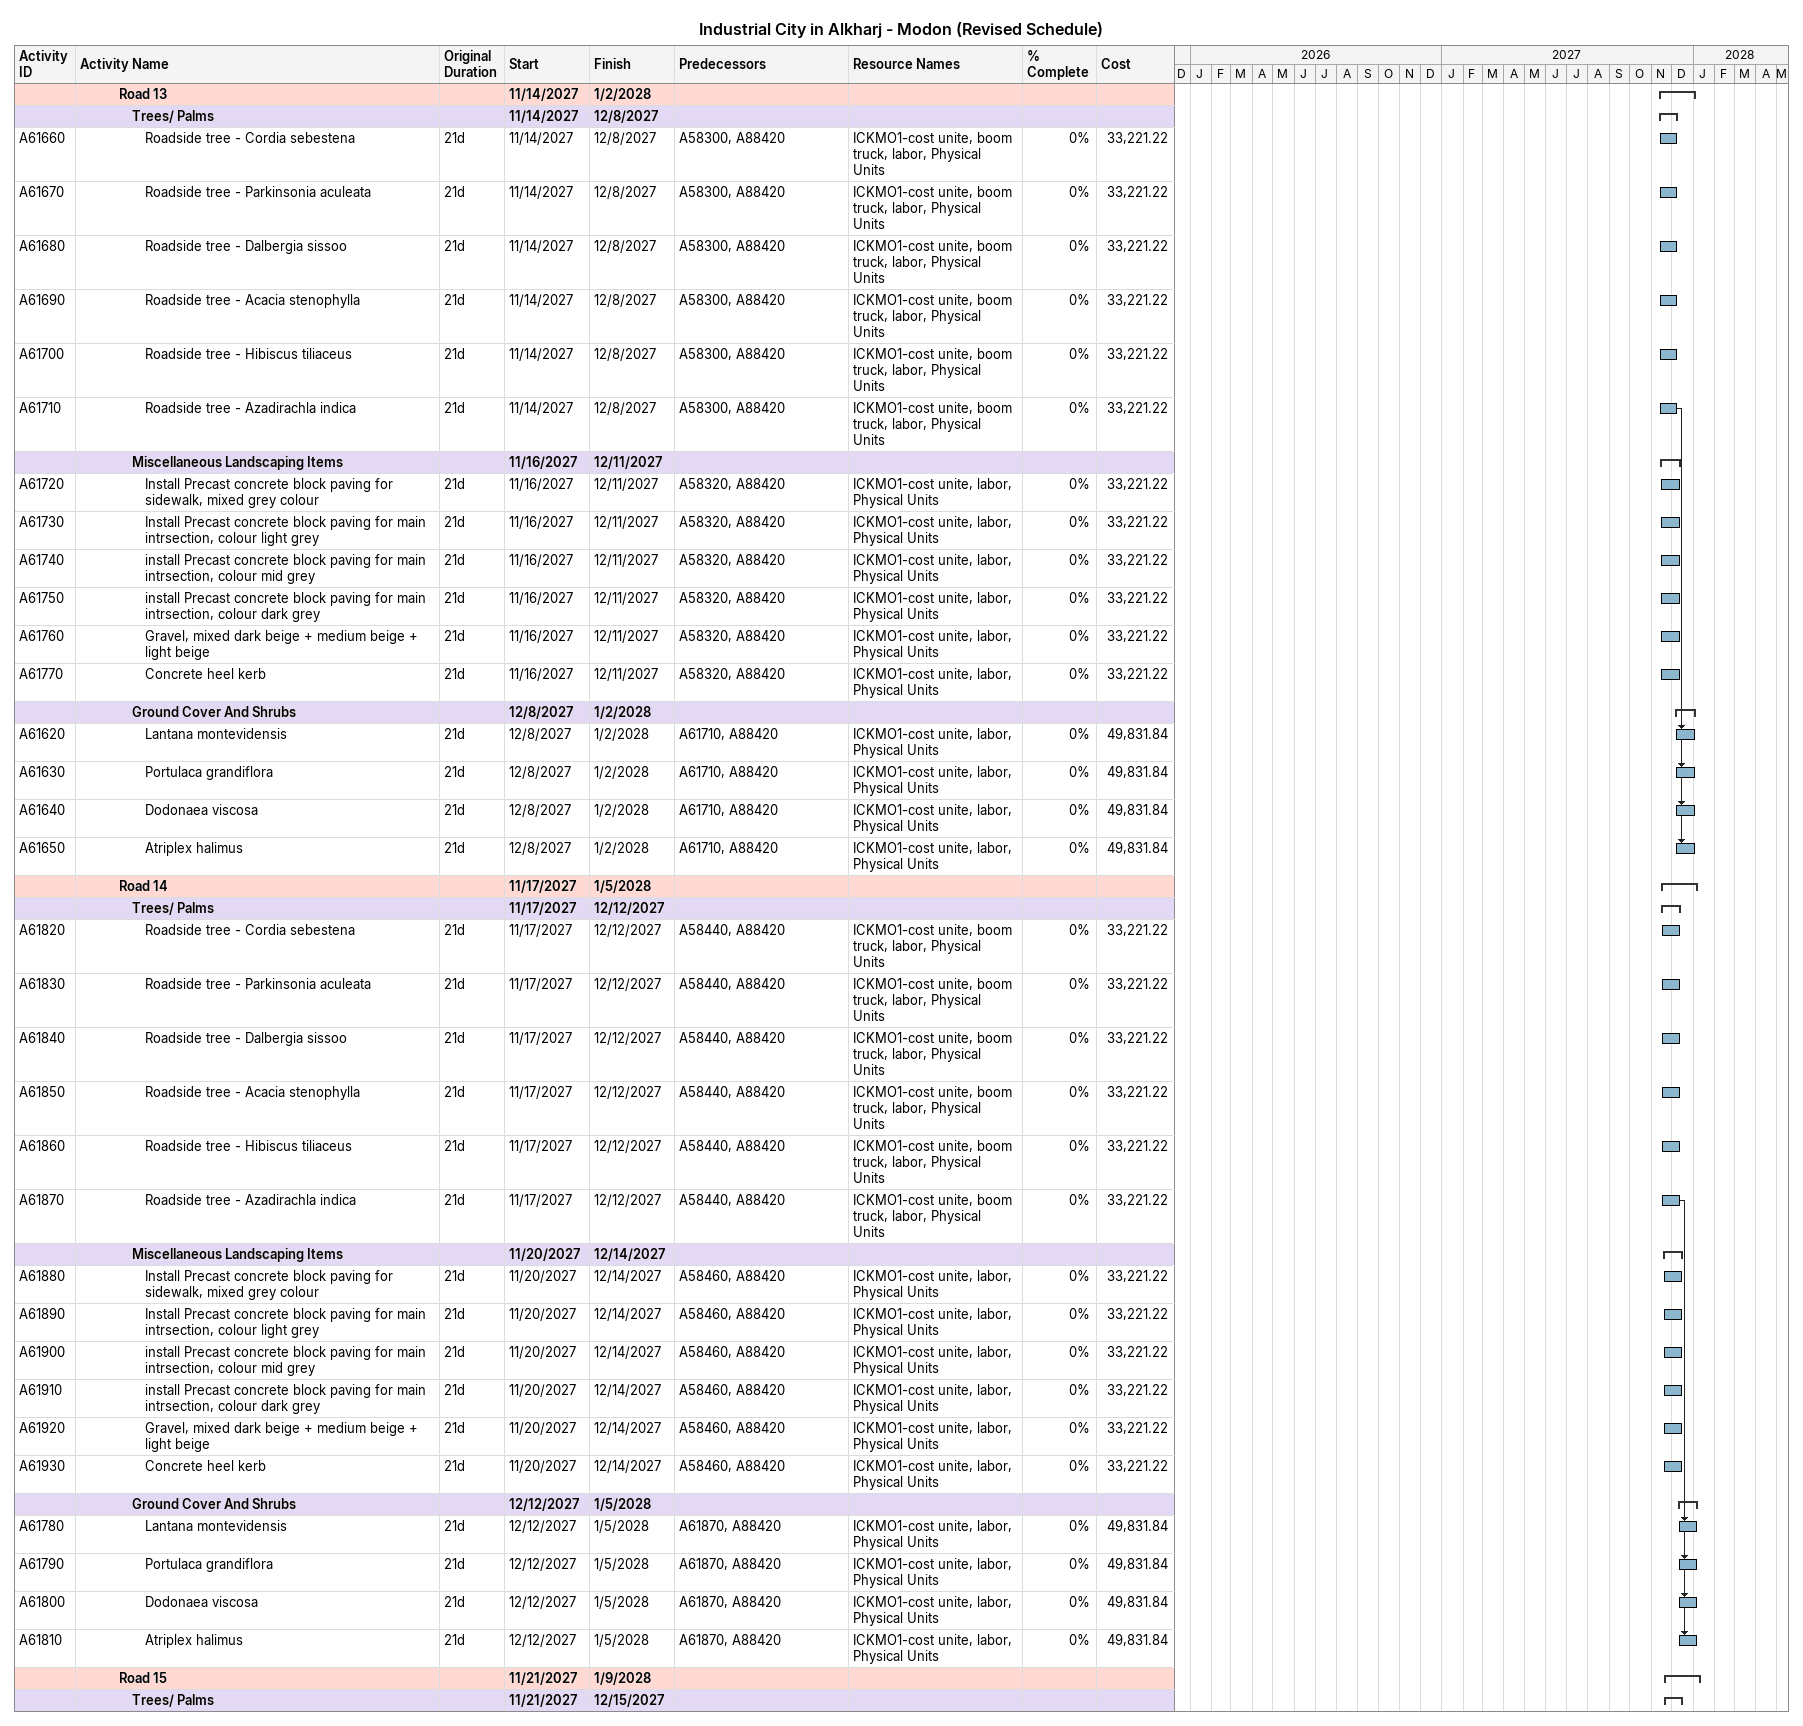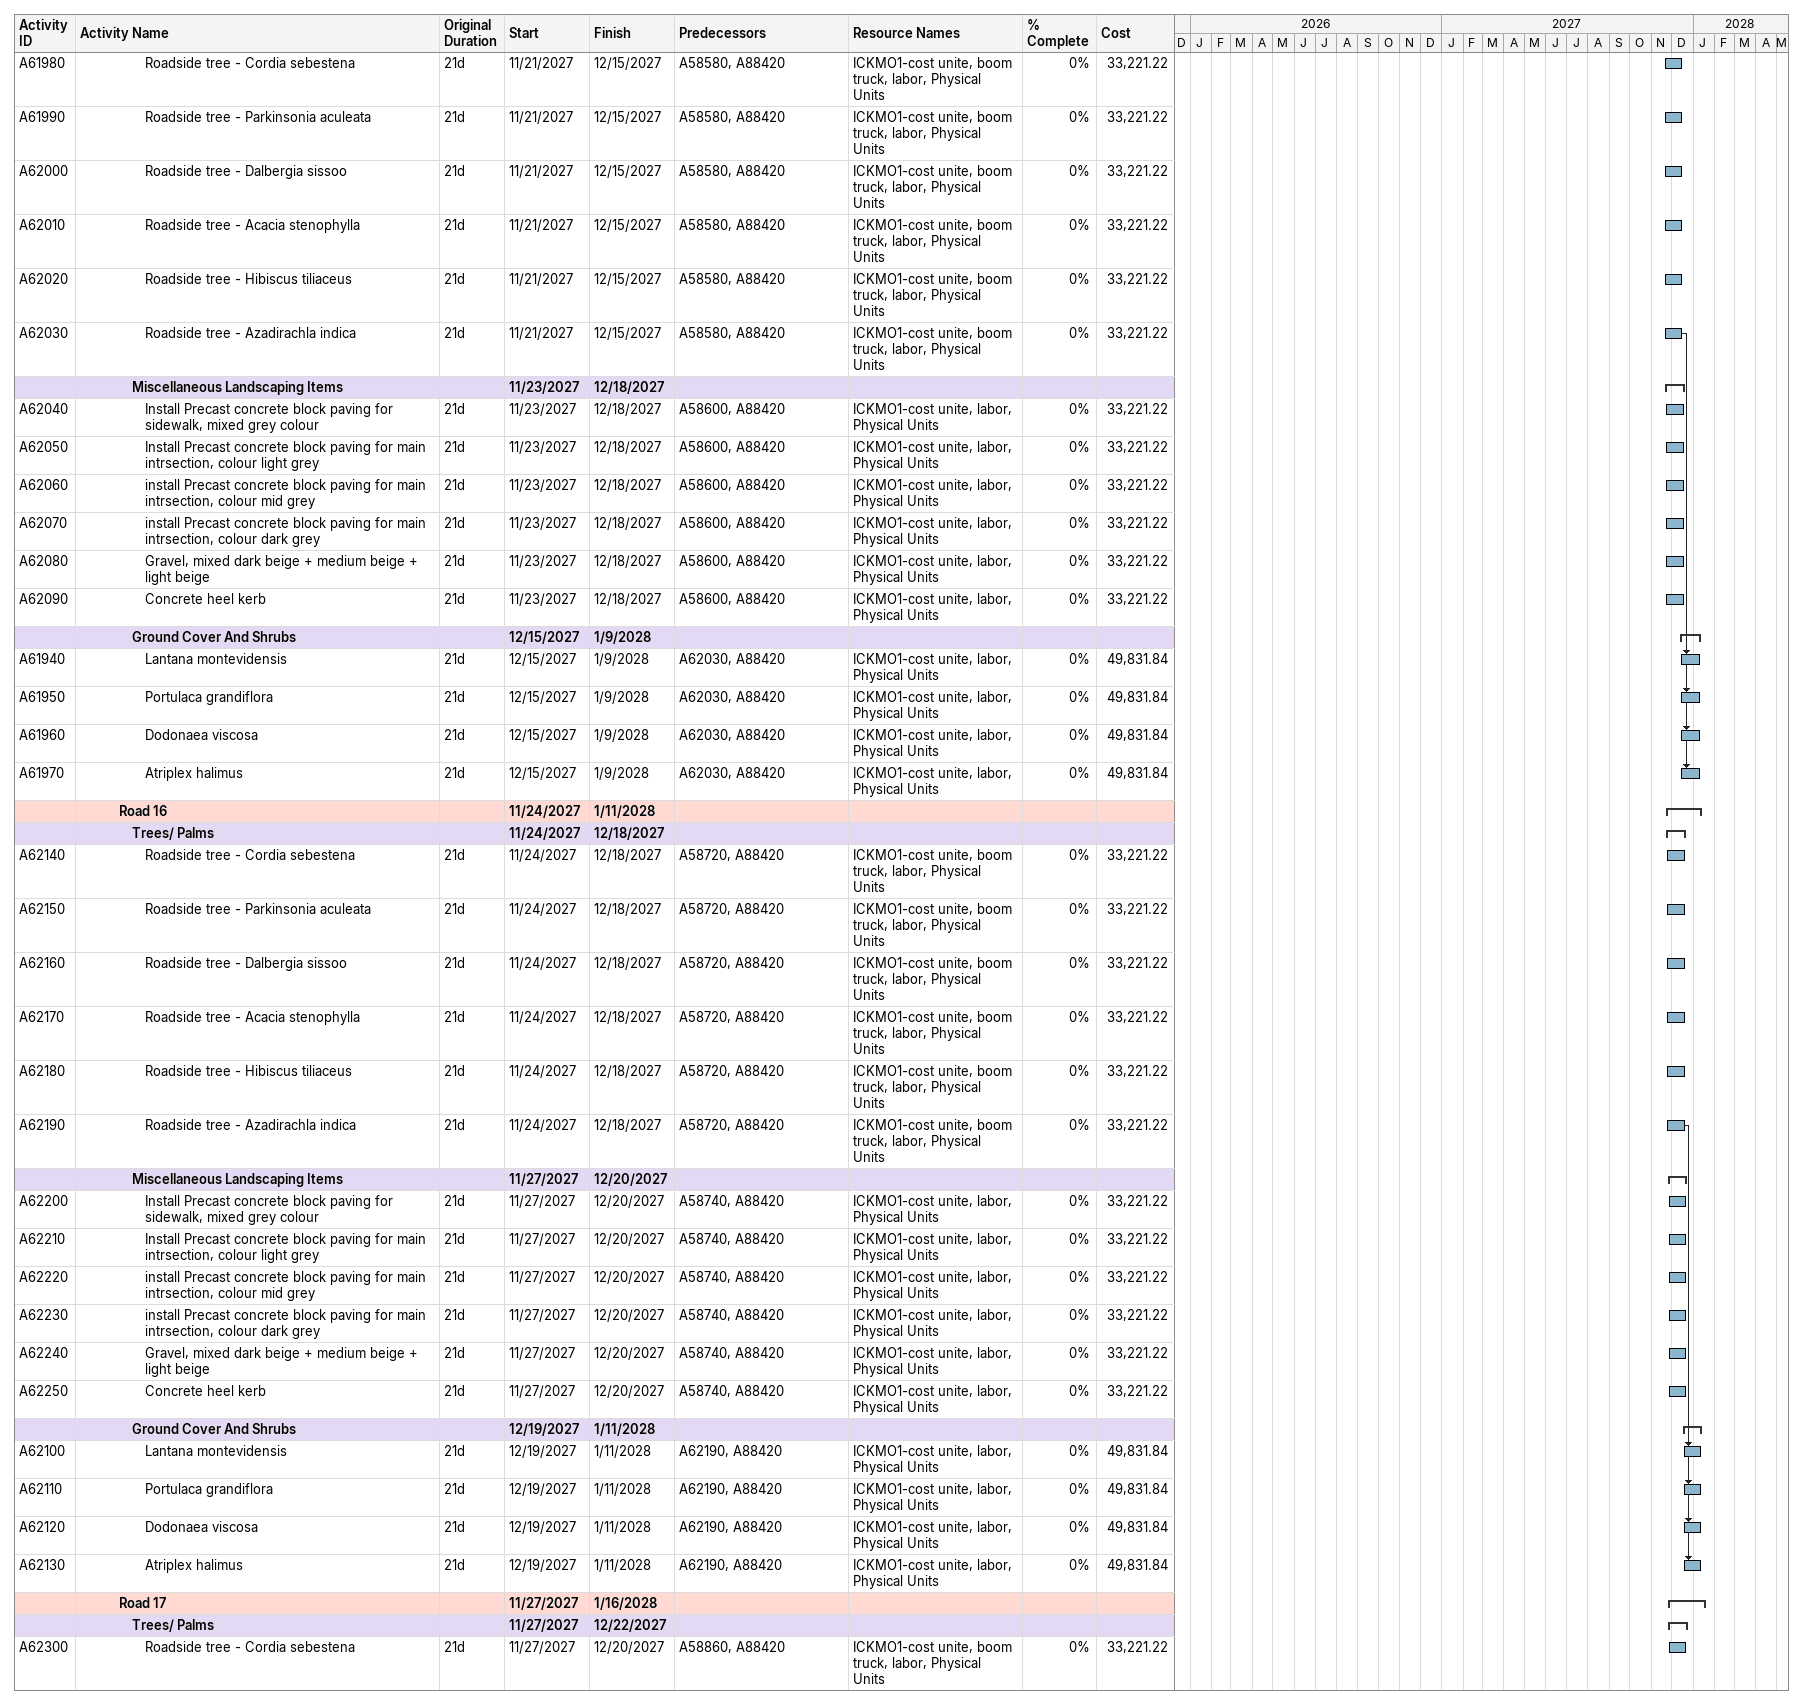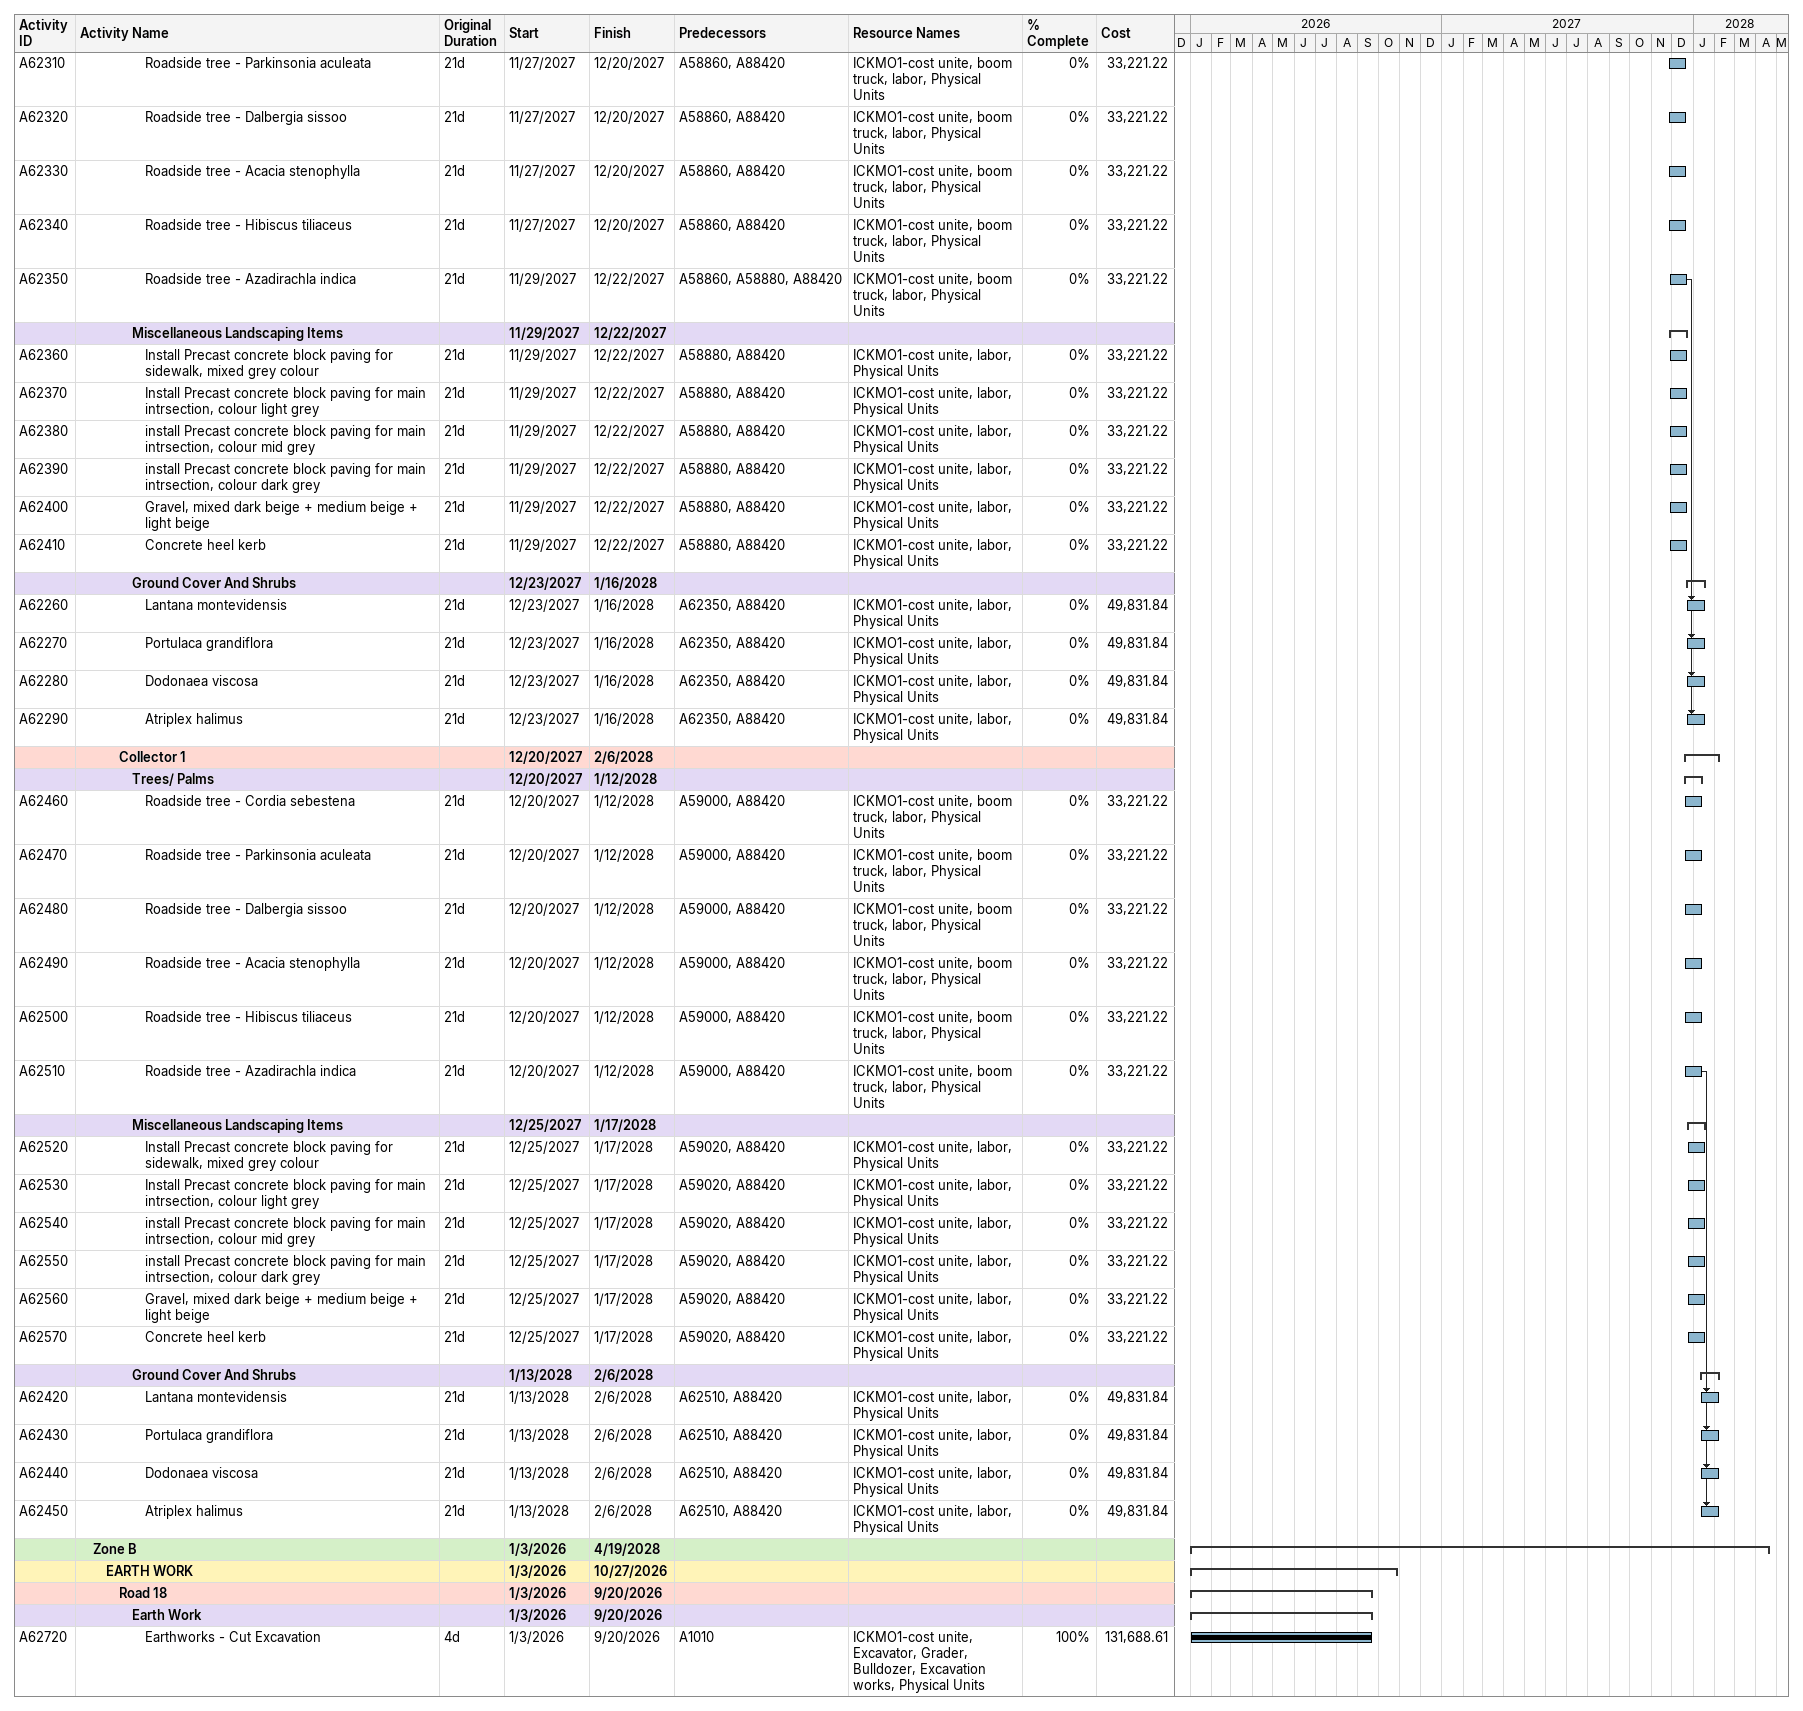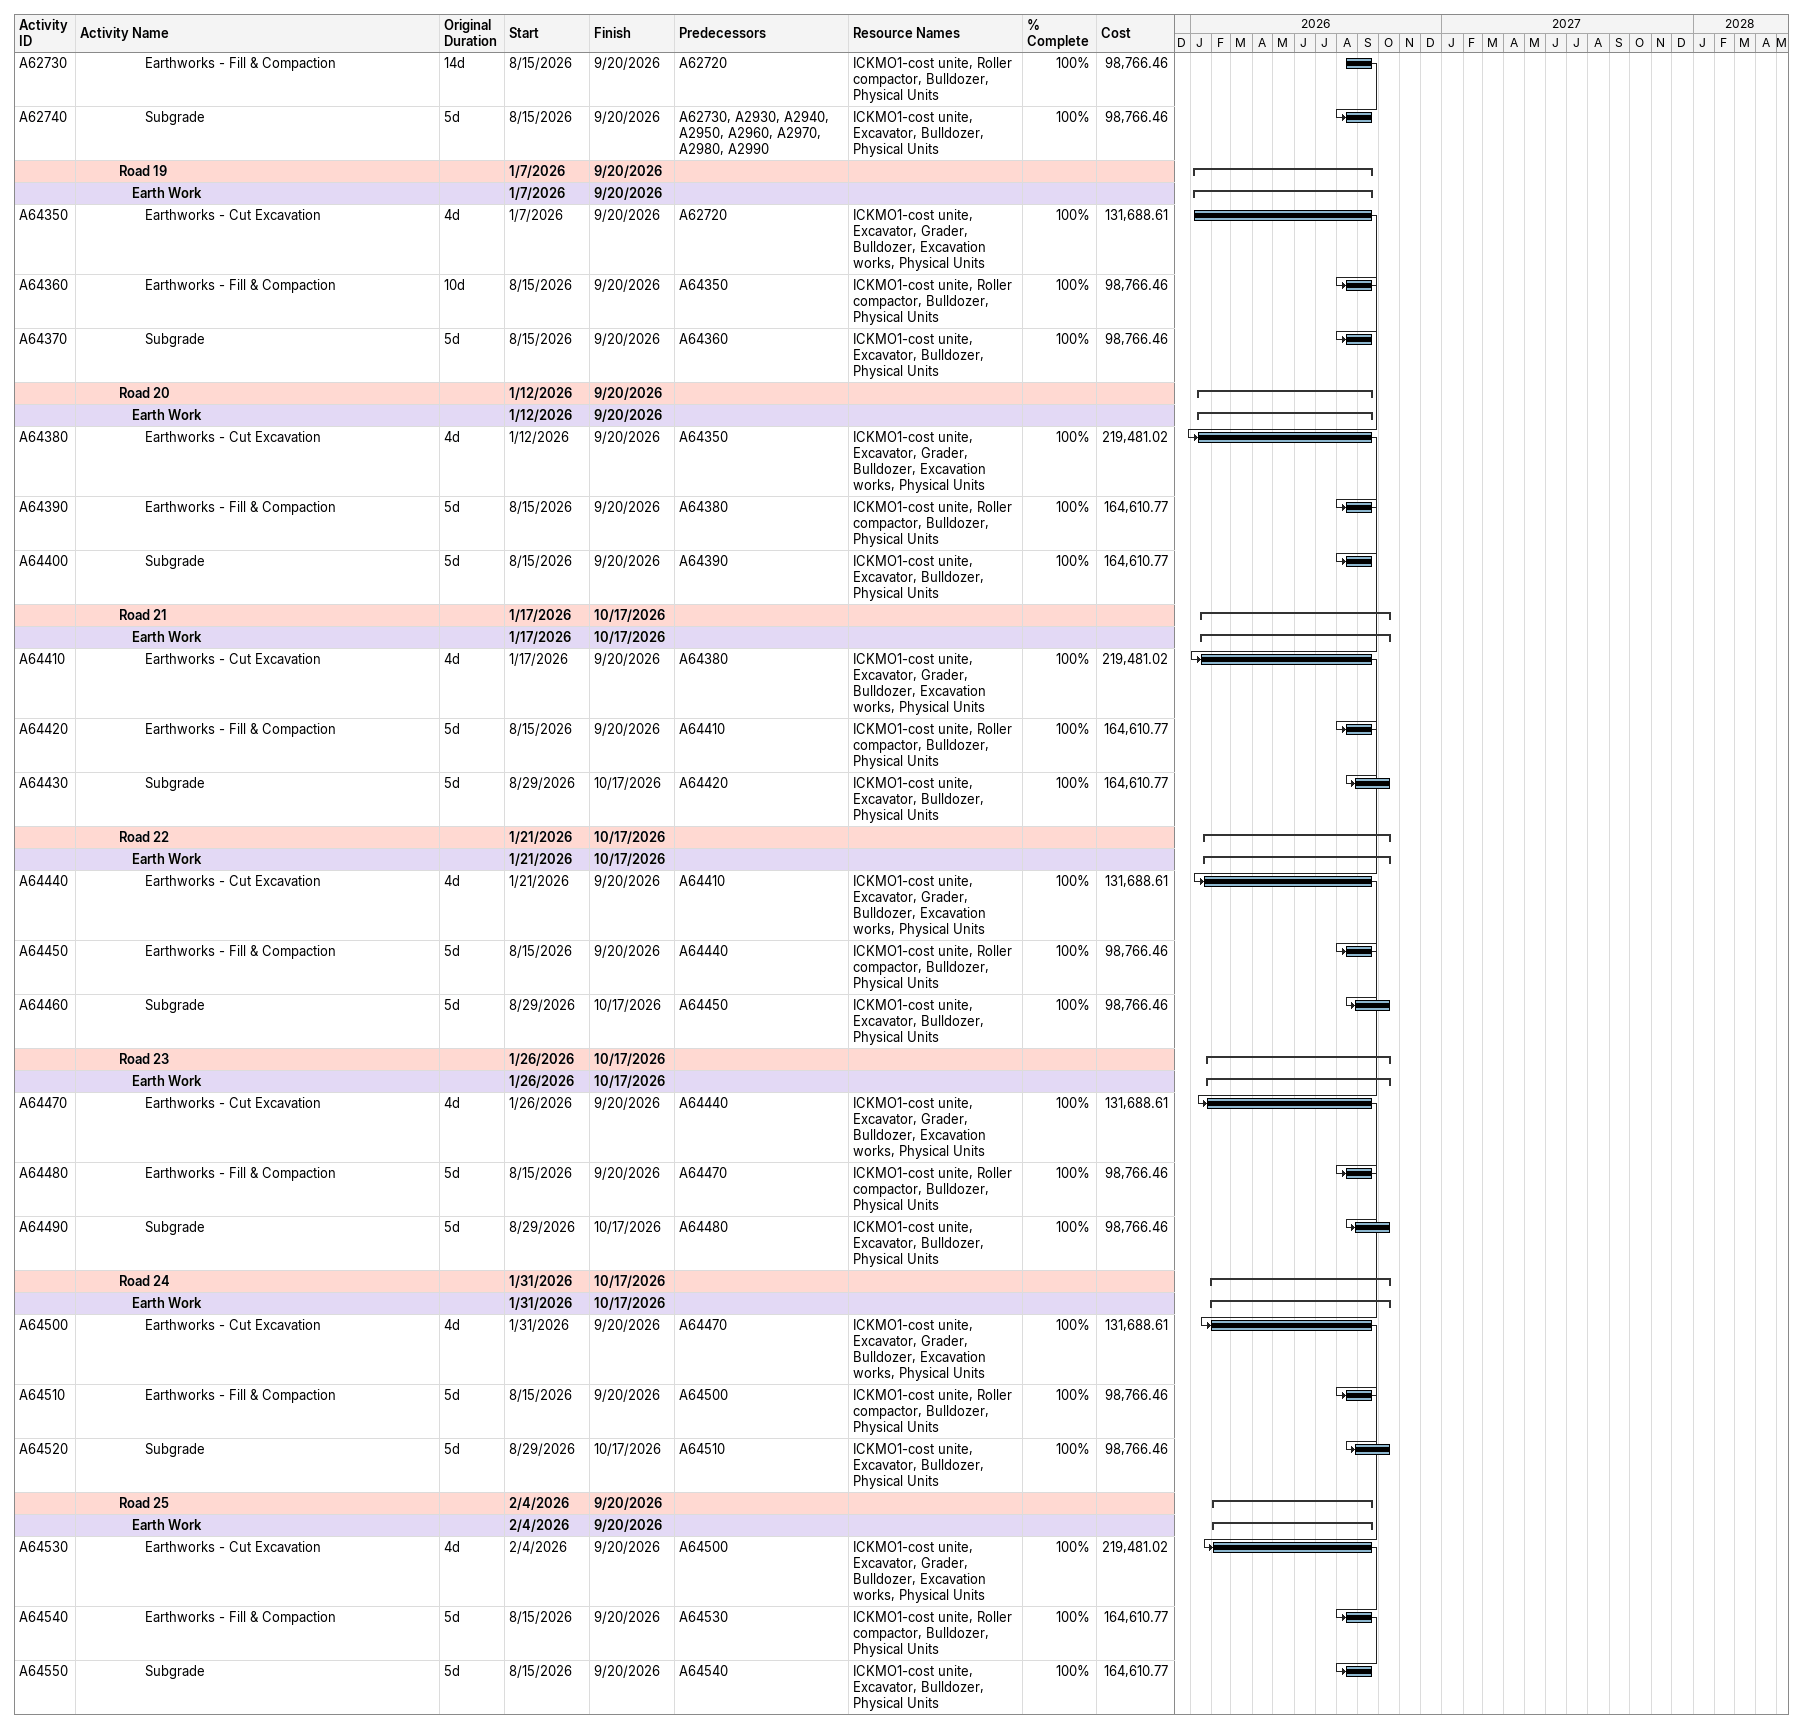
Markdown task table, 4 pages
Industrial City in Alkharj - Modon (Revised Schedule)

| ID | Level | Task | Original duration | Start | Finish | Predecessors | Resources | % complete | Cost |
|---|---|---|---|---|---|---|---|---|---|
|  | 4 | **Road 13** |  | 2027-11-14 | 2028-01-02 |  |  |  |  |
|  | 5 | **Trees/ Palms** |  | 2027-11-14 | 2027-12-08 |  |  |  |  |
| A61660 | 6 | Roadside tree - Cordia sebestena | 21d | 2027-11-14 | 2027-12-08 | A58300, A88420 | ICKMO1-cost unite, boom truck, labor, Physical Units | 0 | 33221.22 |
| A61670 | 6 | Roadside tree - Parkinsonia aculeata | 21d | 2027-11-14 | 2027-12-08 | A58300, A88420 | ICKMO1-cost unite, boom truck, labor, Physical Units | 0 | 33221.22 |
| A61680 | 6 | Roadside tree - Dalbergia sissoo | 21d | 2027-11-14 | 2027-12-08 | A58300, A88420 | ICKMO1-cost unite, boom truck, labor, Physical Units | 0 | 33221.22 |
| A61690 | 6 | Roadside tree - Acacia stenophylla | 21d | 2027-11-14 | 2027-12-08 | A58300, A88420 | ICKMO1-cost unite, boom truck, labor, Physical Units | 0 | 33221.22 |
| A61700 | 6 | Roadside tree - Hibiscus tiliaceus | 21d | 2027-11-14 | 2027-12-08 | A58300, A88420 | ICKMO1-cost unite, boom truck, labor, Physical Units | 0 | 33221.22 |
| A61710 | 6 | Roadside tree - Azadirachla indica | 21d | 2027-11-14 | 2027-12-08 | A58300, A88420 | ICKMO1-cost unite, boom truck, labor, Physical Units | 0 | 33221.22 |
|  | 5 | **Miscellaneous Landscaping Items** |  | 2027-11-16 | 2027-12-11 |  |  |  |  |
| A61720 | 6 | Install Precast concrete block paving for sidewalk, mixed grey colour | 21d | 2027-11-16 | 2027-12-11 | A58320, A88420 | ICKMO1-cost unite, labor, Physical Units | 0 | 33221.22 |
| A61730 | 6 | Install Precast concrete block paving for main intrsection, colour light grey | 21d | 2027-11-16 | 2027-12-11 | A58320, A88420 | ICKMO1-cost unite, labor, Physical Units | 0 | 33221.22 |
| A61740 | 6 | install Precast concrete block paving for main intrsection, colour mid grey | 21d | 2027-11-16 | 2027-12-11 | A58320, A88420 | ICKMO1-cost unite, labor, Physical Units | 0 | 33221.22 |
| A61750 | 6 | install Precast concrete block paving for main intrsection, colour dark grey | 21d | 2027-11-16 | 2027-12-11 | A58320, A88420 | ICKMO1-cost unite, labor, Physical Units | 0 | 33221.22 |
| A61760 | 6 | Gravel, mixed dark beige + medium beige + light beige | 21d | 2027-11-16 | 2027-12-11 | A58320, A88420 | ICKMO1-cost unite, labor, Physical Units | 0 | 33221.22 |
| A61770 | 6 | Concrete heel kerb | 21d | 2027-11-16 | 2027-12-11 | A58320, A88420 | ICKMO1-cost unite, labor, Physical Units | 0 | 33221.22 |
|  | 5 | **Ground Cover And Shrubs** |  | 2027-12-08 | 2028-01-02 |  |  |  |  |
| A61620 | 6 | Lantana montevidensis | 21d | 2027-12-08 | 2028-01-02 | A61710, A88420 | ICKMO1-cost unite, labor, Physical Units | 0 | 49831.84 |
| A61630 | 6 | Portulaca grandiflora | 21d | 2027-12-08 | 2028-01-02 | A61710, A88420 | ICKMO1-cost unite, labor, Physical Units | 0 | 49831.84 |
| A61640 | 6 | Dodonaea viscosa | 21d | 2027-12-08 | 2028-01-02 | A61710, A88420 | ICKMO1-cost unite, labor, Physical Units | 0 | 49831.84 |
| A61650 | 6 | Atriplex halimus | 21d | 2027-12-08 | 2028-01-02 | A61710, A88420 | ICKMO1-cost unite, labor, Physical Units | 0 | 49831.84 |
|  | 4 | **Road 14** |  | 2027-11-17 | 2028-01-05 |  |  |  |  |
|  | 5 | **Trees/ Palms** |  | 2027-11-17 | 2027-12-12 |  |  |  |  |
| A61820 | 6 | Roadside tree - Cordia sebestena | 21d | 2027-11-17 | 2027-12-12 | A58440, A88420 | ICKMO1-cost unite, boom truck, labor, Physical Units | 0 | 33221.22 |
| A61830 | 6 | Roadside tree - Parkinsonia aculeata | 21d | 2027-11-17 | 2027-12-12 | A58440, A88420 | ICKMO1-cost unite, boom truck, labor, Physical Units | 0 | 33221.22 |
| A61840 | 6 | Roadside tree - Dalbergia sissoo | 21d | 2027-11-17 | 2027-12-12 | A58440, A88420 | ICKMO1-cost unite, boom truck, labor, Physical Units | 0 | 33221.22 |
| A61850 | 6 | Roadside tree - Acacia stenophylla | 21d | 2027-11-17 | 2027-12-12 | A58440, A88420 | ICKMO1-cost unite, boom truck, labor, Physical Units | 0 | 33221.22 |
| A61860 | 6 | Roadside tree - Hibiscus tiliaceus | 21d | 2027-11-17 | 2027-12-12 | A58440, A88420 | ICKMO1-cost unite, boom truck, labor, Physical Units | 0 | 33221.22 |
| A61870 | 6 | Roadside tree - Azadirachla indica | 21d | 2027-11-17 | 2027-12-12 | A58440, A88420 | ICKMO1-cost unite, boom truck, labor, Physical Units | 0 | 33221.22 |
|  | 5 | **Miscellaneous Landscaping Items** |  | 2027-11-20 | 2027-12-14 |  |  |  |  |
| A61880 | 6 | Install Precast concrete block paving for sidewalk, mixed grey colour | 21d | 2027-11-20 | 2027-12-14 | A58460, A88420 | ICKMO1-cost unite, labor, Physical Units | 0 | 33221.22 |
| A61890 | 6 | Install Precast concrete block paving for main intrsection, colour light grey | 21d | 2027-11-20 | 2027-12-14 | A58460, A88420 | ICKMO1-cost unite, labor, Physical Units | 0 | 33221.22 |
| A61900 | 6 | install Precast concrete block paving for main intrsection, colour mid grey | 21d | 2027-11-20 | 2027-12-14 | A58460, A88420 | ICKMO1-cost unite, labor, Physical Units | 0 | 33221.22 |
| A61910 | 6 | install Precast concrete block paving for main intrsection, colour dark grey | 21d | 2027-11-20 | 2027-12-14 | A58460, A88420 | ICKMO1-cost unite, labor, Physical Units | 0 | 33221.22 |
| A61920 | 6 | Gravel, mixed dark beige + medium beige + light beige | 21d | 2027-11-20 | 2027-12-14 | A58460, A88420 | ICKMO1-cost unite, labor, Physical Units | 0 | 33221.22 |
| A61930 | 6 | Concrete heel kerb | 21d | 2027-11-20 | 2027-12-14 | A58460, A88420 | ICKMO1-cost unite, labor, Physical Units | 0 | 33221.22 |
|  | 5 | **Ground Cover And Shrubs** |  | 2027-12-12 | 2028-01-05 |  |  |  |  |
| A61780 | 6 | Lantana montevidensis | 21d | 2027-12-12 | 2028-01-05 | A61870, A88420 | ICKMO1-cost unite, labor, Physical Units | 0 | 49831.84 |
| A61790 | 6 | Portulaca grandiflora | 21d | 2027-12-12 | 2028-01-05 | A61870, A88420 | ICKMO1-cost unite, labor, Physical Units | 0 | 49831.84 |
| A61800 | 6 | Dodonaea viscosa | 21d | 2027-12-12 | 2028-01-05 | A61870, A88420 | ICKMO1-cost unite, labor, Physical Units | 0 | 49831.84 |
| A61810 | 6 | Atriplex halimus | 21d | 2027-12-12 | 2028-01-05 | A61870, A88420 | ICKMO1-cost unite, labor, Physical Units | 0 | 49831.84 |
|  | 4 | **Road 15** |  | 2027-11-21 | 2028-01-09 |  |  |  |  |
|  | 5 | **Trees/ Palms** |  | 2027-11-21 | 2027-12-15 |  |  |  |  |
| A61980 | 6 | Roadside tree - Cordia sebestena | 21d | 2027-11-21 | 2027-12-15 | A58580, A88420 | ICKMO1-cost unite, boom truck, labor, Physical Units | 0 | 33221.22 |
| A61990 | 6 | Roadside tree - Parkinsonia aculeata | 21d | 2027-11-21 | 2027-12-15 | A58580, A88420 | ICKMO1-cost unite, boom truck, labor, Physical Units | 0 | 33221.22 |
| A62000 | 6 | Roadside tree - Dalbergia sissoo | 21d | 2027-11-21 | 2027-12-15 | A58580, A88420 | ICKMO1-cost unite, boom truck, labor, Physical Units | 0 | 33221.22 |
| A62010 | 6 | Roadside tree - Acacia stenophylla | 21d | 2027-11-21 | 2027-12-15 | A58580, A88420 | ICKMO1-cost unite, boom truck, labor, Physical Units | 0 | 33221.22 |
| A62020 | 6 | Roadside tree - Hibiscus tiliaceus | 21d | 2027-11-21 | 2027-12-15 | A58580, A88420 | ICKMO1-cost unite, boom truck, labor, Physical Units | 0 | 33221.22 |
| A62030 | 6 | Roadside tree - Azadirachla indica | 21d | 2027-11-21 | 2027-12-15 | A58580, A88420 | ICKMO1-cost unite, boom truck, labor, Physical Units | 0 | 33221.22 |
|  | 5 | **Miscellaneous Landscaping Items** |  | 2027-11-23 | 2027-12-18 |  |  |  |  |
| A62040 | 6 | Install Precast concrete block paving for sidewalk, mixed grey colour | 21d | 2027-11-23 | 2027-12-18 | A58600, A88420 | ICKMO1-cost unite, labor, Physical Units | 0 | 33221.22 |
| A62050 | 6 | Install Precast concrete block paving for main intrsection, colour light grey | 21d | 2027-11-23 | 2027-12-18 | A58600, A88420 | ICKMO1-cost unite, labor, Physical Units | 0 | 33221.22 |
| A62060 | 6 | install Precast concrete block paving for main intrsection, colour mid grey | 21d | 2027-11-23 | 2027-12-18 | A58600, A88420 | ICKMO1-cost unite, labor, Physical Units | 0 | 33221.22 |
| A62070 | 6 | install Precast concrete block paving for main intrsection, colour dark grey | 21d | 2027-11-23 | 2027-12-18 | A58600, A88420 | ICKMO1-cost unite, labor, Physical Units | 0 | 33221.22 |
| A62080 | 6 | Gravel, mixed dark beige + medium beige + light beige | 21d | 2027-11-23 | 2027-12-18 | A58600, A88420 | ICKMO1-cost unite, labor, Physical Units | 0 | 33221.22 |
| A62090 | 6 | Concrete heel kerb | 21d | 2027-11-23 | 2027-12-18 | A58600, A88420 | ICKMO1-cost unite, labor, Physical Units | 0 | 33221.22 |
|  | 5 | **Ground Cover And Shrubs** |  | 2027-12-15 | 2028-01-09 |  |  |  |  |
| A61940 | 6 | Lantana montevidensis | 21d | 2027-12-15 | 2028-01-09 | A62030, A88420 | ICKMO1-cost unite, labor, Physical Units | 0 | 49831.84 |
| A61950 | 6 | Portulaca grandiflora | 21d | 2027-12-15 | 2028-01-09 | A62030, A88420 | ICKMO1-cost unite, labor, Physical Units | 0 | 49831.84 |
| A61960 | 6 | Dodonaea viscosa | 21d | 2027-12-15 | 2028-01-09 | A62030, A88420 | ICKMO1-cost unite, labor, Physical Units | 0 | 49831.84 |
| A61970 | 6 | Atriplex halimus | 21d | 2027-12-15 | 2028-01-09 | A62030, A88420 | ICKMO1-cost unite, labor, Physical Units | 0 | 49831.84 |
|  | 4 | **Road 16** |  | 2027-11-24 | 2028-01-11 |  |  |  |  |
|  | 5 | **Trees/ Palms** |  | 2027-11-24 | 2027-12-18 |  |  |  |  |
| A62140 | 6 | Roadside tree - Cordia sebestena | 21d | 2027-11-24 | 2027-12-18 | A58720, A88420 | ICKMO1-cost unite, boom truck, labor, Physical Units | 0 | 33221.22 |
| A62150 | 6 | Roadside tree - Parkinsonia aculeata | 21d | 2027-11-24 | 2027-12-18 | A58720, A88420 | ICKMO1-cost unite, boom truck, labor, Physical Units | 0 | 33221.22 |
| A62160 | 6 | Roadside tree - Dalbergia sissoo | 21d | 2027-11-24 | 2027-12-18 | A58720, A88420 | ICKMO1-cost unite, boom truck, labor, Physical Units | 0 | 33221.22 |
| A62170 | 6 | Roadside tree - Acacia stenophylla | 21d | 2027-11-24 | 2027-12-18 | A58720, A88420 | ICKMO1-cost unite, boom truck, labor, Physical Units | 0 | 33221.22 |
| A62180 | 6 | Roadside tree - Hibiscus tiliaceus | 21d | 2027-11-24 | 2027-12-18 | A58720, A88420 | ICKMO1-cost unite, boom truck, labor, Physical Units | 0 | 33221.22 |
| A62190 | 6 | Roadside tree - Azadirachla indica | 21d | 2027-11-24 | 2027-12-18 | A58720, A88420 | ICKMO1-cost unite, boom truck, labor, Physical Units | 0 | 33221.22 |
|  | 5 | **Miscellaneous Landscaping Items** |  | 2027-11-27 | 2027-12-20 |  |  |  |  |
| A62200 | 6 | Install Precast concrete block paving for sidewalk, mixed grey colour | 21d | 2027-11-27 | 2027-12-20 | A58740, A88420 | ICKMO1-cost unite, labor, Physical Units | 0 | 33221.22 |
| A62210 | 6 | Install Precast concrete block paving for main intrsection, colour light grey | 21d | 2027-11-27 | 2027-12-20 | A58740, A88420 | ICKMO1-cost unite, labor, Physical Units | 0 | 33221.22 |
| A62220 | 6 | install Precast concrete block paving for main intrsection, colour mid grey | 21d | 2027-11-27 | 2027-12-20 | A58740, A88420 | ICKMO1-cost unite, labor, Physical Units | 0 | 33221.22 |
| A62230 | 6 | install Precast concrete block paving for main intrsection, colour dark grey | 21d | 2027-11-27 | 2027-12-20 | A58740, A88420 | ICKMO1-cost unite, labor, Physical Units | 0 | 33221.22 |
| A62240 | 6 | Gravel, mixed dark beige + medium beige + light beige | 21d | 2027-11-27 | 2027-12-20 | A58740, A88420 | ICKMO1-cost unite, labor, Physical Units | 0 | 33221.22 |
| A62250 | 6 | Concrete heel kerb | 21d | 2027-11-27 | 2027-12-20 | A58740, A88420 | ICKMO1-cost unite, labor, Physical Units | 0 | 33221.22 |
|  | 5 | **Ground Cover And Shrubs** |  | 2027-12-19 | 2028-01-11 |  |  |  |  |
| A62100 | 6 | Lantana montevidensis | 21d | 2027-12-19 | 2028-01-11 | A62190, A88420 | ICKMO1-cost unite, labor, Physical Units | 0 | 49831.84 |
| A62110 | 6 | Portulaca grandiflora | 21d | 2027-12-19 | 2028-01-11 | A62190, A88420 | ICKMO1-cost unite, labor, Physical Units | 0 | 49831.84 |
| A62120 | 6 | Dodonaea viscosa | 21d | 2027-12-19 | 2028-01-11 | A62190, A88420 | ICKMO1-cost unite, labor, Physical Units | 0 | 49831.84 |
| A62130 | 6 | Atriplex halimus | 21d | 2027-12-19 | 2028-01-11 | A62190, A88420 | ICKMO1-cost unite, labor, Physical Units | 0 | 49831.84 |
|  | 4 | **Road 17** |  | 2027-11-27 | 2028-01-16 |  |  |  |  |
|  | 5 | **Trees/ Palms** |  | 2027-11-27 | 2027-12-22 |  |  |  |  |
| A62300 | 6 | Roadside tree - Cordia sebestena | 21d | 2027-11-27 | 2027-12-20 | A58860, A88420 | ICKMO1-cost unite, boom truck, labor, Physical Units | 0 | 33221.22 |
| A62310 | 6 | Roadside tree - Parkinsonia aculeata | 21d | 2027-11-27 | 2027-12-20 | A58860, A88420 | ICKMO1-cost unite, boom truck, labor, Physical Units | 0 | 33221.22 |
| A62320 | 6 | Roadside tree - Dalbergia sissoo | 21d | 2027-11-27 | 2027-12-20 | A58860, A88420 | ICKMO1-cost unite, boom truck, labor, Physical Units | 0 | 33221.22 |
| A62330 | 6 | Roadside tree - Acacia stenophylla | 21d | 2027-11-27 | 2027-12-20 | A58860, A88420 | ICKMO1-cost unite, boom truck, labor, Physical Units | 0 | 33221.22 |
| A62340 | 6 | Roadside tree - Hibiscus tiliaceus | 21d | 2027-11-27 | 2027-12-20 | A58860, A88420 | ICKMO1-cost unite, boom truck, labor, Physical Units | 0 | 33221.22 |
| A62350 | 6 | Roadside tree - Azadirachla indica | 21d | 2027-11-29 | 2027-12-22 | A58860, A58880, A88420 | ICKMO1-cost unite, boom truck, labor, Physical Units | 0 | 33221.22 |
|  | 5 | **Miscellaneous Landscaping Items** |  | 2027-11-29 | 2027-12-22 |  |  |  |  |
| A62360 | 6 | Install Precast concrete block paving for sidewalk, mixed grey colour | 21d | 2027-11-29 | 2027-12-22 | A58880, A88420 | ICKMO1-cost unite, labor, Physical Units | 0 | 33221.22 |
| A62370 | 6 | Install Precast concrete block paving for main intrsection, colour light grey | 21d | 2027-11-29 | 2027-12-22 | A58880, A88420 | ICKMO1-cost unite, labor, Physical Units | 0 | 33221.22 |
| A62380 | 6 | install Precast concrete block paving for main intrsection, colour mid grey | 21d | 2027-11-29 | 2027-12-22 | A58880, A88420 | ICKMO1-cost unite, labor, Physical Units | 0 | 33221.22 |
| A62390 | 6 | install Precast concrete block paving for main intrsection, colour dark grey | 21d | 2027-11-29 | 2027-12-22 | A58880, A88420 | ICKMO1-cost unite, labor, Physical Units | 0 | 33221.22 |
| A62400 | 6 | Gravel, mixed dark beige + medium beige + light beige | 21d | 2027-11-29 | 2027-12-22 | A58880, A88420 | ICKMO1-cost unite, labor, Physical Units | 0 | 33221.22 |
| A62410 | 6 | Concrete heel kerb | 21d | 2027-11-29 | 2027-12-22 | A58880, A88420 | ICKMO1-cost unite, labor, Physical Units | 0 | 33221.22 |
|  | 5 | **Ground Cover And Shrubs** |  | 2027-12-23 | 2028-01-16 |  |  |  |  |
| A62260 | 6 | Lantana montevidensis | 21d | 2027-12-23 | 2028-01-16 | A62350, A88420 | ICKMO1-cost unite, labor, Physical Units | 0 | 49831.84 |
| A62270 | 6 | Portulaca grandiflora | 21d | 2027-12-23 | 2028-01-16 | A62350, A88420 | ICKMO1-cost unite, labor, Physical Units | 0 | 49831.84 |
| A62280 | 6 | Dodonaea viscosa | 21d | 2027-12-23 | 2028-01-16 | A62350, A88420 | ICKMO1-cost unite, labor, Physical Units | 0 | 49831.84 |
| A62290 | 6 | Atriplex halimus | 21d | 2027-12-23 | 2028-01-16 | A62350, A88420 | ICKMO1-cost unite, labor, Physical Units | 0 | 49831.84 |
|  | 4 | **Collector 1** |  | 2027-12-20 | 2028-02-06 |  |  |  |  |
|  | 5 | **Trees/ Palms** |  | 2027-12-20 | 2028-01-12 |  |  |  |  |
| A62460 | 6 | Roadside tree - Cordia sebestena | 21d | 2027-12-20 | 2028-01-12 | A59000, A88420 | ICKMO1-cost unite, boom truck, labor, Physical Units | 0 | 33221.22 |
| A62470 | 6 | Roadside tree - Parkinsonia aculeata | 21d | 2027-12-20 | 2028-01-12 | A59000, A88420 | ICKMO1-cost unite, boom truck, labor, Physical Units | 0 | 33221.22 |
| A62480 | 6 | Roadside tree - Dalbergia sissoo | 21d | 2027-12-20 | 2028-01-12 | A59000, A88420 | ICKMO1-cost unite, boom truck, labor, Physical Units | 0 | 33221.22 |
| A62490 | 6 | Roadside tree - Acacia stenophylla | 21d | 2027-12-20 | 2028-01-12 | A59000, A88420 | ICKMO1-cost unite, boom truck, labor, Physical Units | 0 | 33221.22 |
| A62500 | 6 | Roadside tree - Hibiscus tiliaceus | 21d | 2027-12-20 | 2028-01-12 | A59000, A88420 | ICKMO1-cost unite, boom truck, labor, Physical Units | 0 | 33221.22 |
| A62510 | 6 | Roadside tree - Azadirachla indica | 21d | 2027-12-20 | 2028-01-12 | A59000, A88420 | ICKMO1-cost unite, boom truck, labor, Physical Units | 0 | 33221.22 |
|  | 5 | **Miscellaneous Landscaping Items** |  | 2027-12-25 | 2028-01-17 |  |  |  |  |
| A62520 | 6 | Install Precast concrete block paving for sidewalk, mixed grey colour | 21d | 2027-12-25 | 2028-01-17 | A59020, A88420 | ICKMO1-cost unite, labor, Physical Units | 0 | 33221.22 |
| A62530 | 6 | Install Precast concrete block paving for main intrsection, colour light grey | 21d | 2027-12-25 | 2028-01-17 | A59020, A88420 | ICKMO1-cost unite, labor, Physical Units | 0 | 33221.22 |
| A62540 | 6 | install Precast concrete block paving for main intrsection, colour mid grey | 21d | 2027-12-25 | 2028-01-17 | A59020, A88420 | ICKMO1-cost unite, labor, Physical Units | 0 | 33221.22 |
| A62550 | 6 | install Precast concrete block paving for main intrsection, colour dark grey | 21d | 2027-12-25 | 2028-01-17 | A59020, A88420 | ICKMO1-cost unite, labor, Physical Units | 0 | 33221.22 |
| A62560 | 6 | Gravel, mixed dark beige + medium beige + light beige | 21d | 2027-12-25 | 2028-01-17 | A59020, A88420 | ICKMO1-cost unite, labor, Physical Units | 0 | 33221.22 |
| A62570 | 6 | Concrete heel kerb | 21d | 2027-12-25 | 2028-01-17 | A59020, A88420 | ICKMO1-cost unite, labor, Physical Units | 0 | 33221.22 |
|  | 5 | **Ground Cover And Shrubs** |  | 2028-01-13 | 2028-02-06 |  |  |  |  |
| A62420 | 6 | Lantana montevidensis | 21d | 2028-01-13 | 2028-02-06 | A62510, A88420 | ICKMO1-cost unite, labor, Physical Units | 0 | 49831.84 |
| A62430 | 6 | Portulaca grandiflora | 21d | 2028-01-13 | 2028-02-06 | A62510, A88420 | ICKMO1-cost unite, labor, Physical Units | 0 | 49831.84 |
| A62440 | 6 | Dodonaea viscosa | 21d | 2028-01-13 | 2028-02-06 | A62510, A88420 | ICKMO1-cost unite, labor, Physical Units | 0 | 49831.84 |
| A62450 | 6 | Atriplex halimus | 21d | 2028-01-13 | 2028-02-06 | A62510, A88420 | ICKMO1-cost unite, labor, Physical Units | 0 | 49831.84 |
|  | 2 | **Zone B** |  | 2026-01-03 | 2028-04-19 |  |  |  |  |
|  | 3 | **EARTH WORK** |  | 2026-01-03 | 2026-10-27 |  |  |  |  |
|  | 4 | **Road 18** |  | 2026-01-03 | 2026-09-20 |  |  |  |  |
|  | 5 | **Earth Work** |  | 2026-01-03 | 2026-09-20 |  |  |  |  |
| A62720 | 6 | Earthworks - Cut Excavation | 4d | 2026-01-03 | 2026-09-20 | A1010 | ICKMO1-cost unite, Excavator, Grader, Bulldozer, Excavation works, Physical Units | 100 | 131688.61 |
| A62730 | 6 | Earthworks - Fill & Compaction | 14d | 2026-08-15 | 2026-09-20 | A62720 | ICKMO1-cost unite, Roller compactor, Bulldozer, Physical Units | 100 | 98766.46 |
| A62740 | 6 | Subgrade | 5d | 2026-08-15 | 2026-09-20 | A62730, A2930, A2940, A2950, A2960, A2970, A2980, A2990 | ICKMO1-cost unite, Excavator, Bulldozer, Physical Units | 100 | 98766.46 |
|  | 4 | **Road 19** |  | 2026-01-07 | 2026-09-20 |  |  |  |  |
|  | 5 | **Earth Work** |  | 2026-01-07 | 2026-09-20 |  |  |  |  |
| A64350 | 6 | Earthworks - Cut Excavation | 4d | 2026-01-07 | 2026-09-20 | A62720 | ICKMO1-cost unite, Excavator, Grader, Bulldozer, Excavation works, Physical Units | 100 | 131688.61 |
| A64360 | 6 | Earthworks - Fill & Compaction | 10d | 2026-08-15 | 2026-09-20 | A64350 | ICKMO1-cost unite, Roller compactor, Bulldozer, Physical Units | 100 | 98766.46 |
| A64370 | 6 | Subgrade | 5d | 2026-08-15 | 2026-09-20 | A64360 | ICKMO1-cost unite, Excavator, Bulldozer, Physical Units | 100 | 98766.46 |
|  | 4 | **Road 20** |  | 2026-01-12 | 2026-09-20 |  |  |  |  |
|  | 5 | **Earth Work** |  | 2026-01-12 | 2026-09-20 |  |  |  |  |
| A64380 | 6 | Earthworks - Cut Excavation | 4d | 2026-01-12 | 2026-09-20 | A64350 | ICKMO1-cost unite, Excavator, Grader, Bulldozer, Excavation works, Physical Units | 100 | 219481.02 |
| A64390 | 6 | Earthworks - Fill & Compaction | 5d | 2026-08-15 | 2026-09-20 | A64380 | ICKMO1-cost unite, Roller compactor, Bulldozer, Physical Units | 100 | 164610.77 |
| A64400 | 6 | Subgrade | 5d | 2026-08-15 | 2026-09-20 | A64390 | ICKMO1-cost unite, Excavator, Bulldozer, Physical Units | 100 | 164610.77 |
|  | 4 | **Road 21** |  | 2026-01-17 | 2026-10-17 |  |  |  |  |
|  | 5 | **Earth Work** |  | 2026-01-17 | 2026-10-17 |  |  |  |  |
| A64410 | 6 | Earthworks - Cut Excavation | 4d | 2026-01-17 | 2026-09-20 | A64380 | ICKMO1-cost unite, Excavator, Grader, Bulldozer, Excavation works, Physical Units | 100 | 219481.02 |
| A64420 | 6 | Earthworks - Fill & Compaction | 5d | 2026-08-15 | 2026-09-20 | A64410 | ICKMO1-cost unite, Roller compactor, Bulldozer, Physical Units | 100 | 164610.77 |
| A64430 | 6 | Subgrade | 5d | 2026-08-29 | 2026-10-17 | A64420 | ICKMO1-cost unite, Excavator, Bulldozer, Physical Units | 100 | 164610.77 |
|  | 4 | **Road 22** |  | 2026-01-21 | 2026-10-17 |  |  |  |  |
|  | 5 | **Earth Work** |  | 2026-01-21 | 2026-10-17 |  |  |  |  |
| A64440 | 6 | Earthworks - Cut Excavation | 4d | 2026-01-21 | 2026-09-20 | A64410 | ICKMO1-cost unite, Excavator, Grader, Bulldozer, Excavation works, Physical Units | 100 | 131688.61 |
| A64450 | 6 | Earthworks - Fill & Compaction | 5d | 2026-08-15 | 2026-09-20 | A64440 | ICKMO1-cost unite, Roller compactor, Bulldozer, Physical Units | 100 | 98766.46 |
| A64460 | 6 | Subgrade | 5d | 2026-08-29 | 2026-10-17 | A64450 | ICKMO1-cost unite, Excavator, Bulldozer, Physical Units | 100 | 98766.46 |
|  | 4 | **Road 23** |  | 2026-01-26 | 2026-10-17 |  |  |  |  |
|  | 5 | **Earth Work** |  | 2026-01-26 | 2026-10-17 |  |  |  |  |
| A64470 | 6 | Earthworks - Cut Excavation | 4d | 2026-01-26 | 2026-09-20 | A64440 | ICKMO1-cost unite, Excavator, Grader, Bulldozer, Excavation works, Physical Units | 100 | 131688.61 |
| A64480 | 6 | Earthworks - Fill & Compaction | 5d | 2026-08-15 | 2026-09-20 | A64470 | ICKMO1-cost unite, Roller compactor, Bulldozer, Physical Units | 100 | 98766.46 |
| A64490 | 6 | Subgrade | 5d | 2026-08-29 | 2026-10-17 | A64480 | ICKMO1-cost unite, Excavator, Bulldozer, Physical Units | 100 | 98766.46 |
|  | 4 | **Road 24** |  | 2026-01-31 | 2026-10-17 |  |  |  |  |
|  | 5 | **Earth Work** |  | 2026-01-31 | 2026-10-17 |  |  |  |  |
| A64500 | 6 | Earthworks - Cut Excavation | 4d | 2026-01-31 | 2026-09-20 | A64470 | ICKMO1-cost unite, Excavator, Grader, Bulldozer, Excavation works, Physical Units | 100 | 131688.61 |
| A64510 | 6 | Earthworks - Fill & Compaction | 5d | 2026-08-15 | 2026-09-20 | A64500 | ICKMO1-cost unite, Roller compactor, Bulldozer, Physical Units | 100 | 98766.46 |
| A64520 | 6 | Subgrade | 5d | 2026-08-29 | 2026-10-17 | A64510 | ICKMO1-cost unite, Excavator, Bulldozer, Physical Units | 100 | 98766.46 |
|  | 4 | **Road 25** |  | 2026-02-04 | 2026-09-20 |  |  |  |  |
|  | 5 | **Earth Work** |  | 2026-02-04 | 2026-09-20 |  |  |  |  |
| A64530 | 6 | Earthworks - Cut Excavation | 4d | 2026-02-04 | 2026-09-20 | A64500 | ICKMO1-cost unite, Excavator, Grader, Bulldozer, Excavation works, Physical Units | 100 | 219481.02 |
| A64540 | 6 | Earthworks - Fill & Compaction | 5d | 2026-08-15 | 2026-09-20 | A64530 | ICKMO1-cost unite, Roller compactor, Bulldozer, Physical Units | 100 | 164610.77 |
| A64550 | 6 | Subgrade | 5d | 2026-08-15 | 2026-09-20 | A64540 | ICKMO1-cost unite, Excavator, Bulldozer, Physical Units | 100 | 164610.77 |
